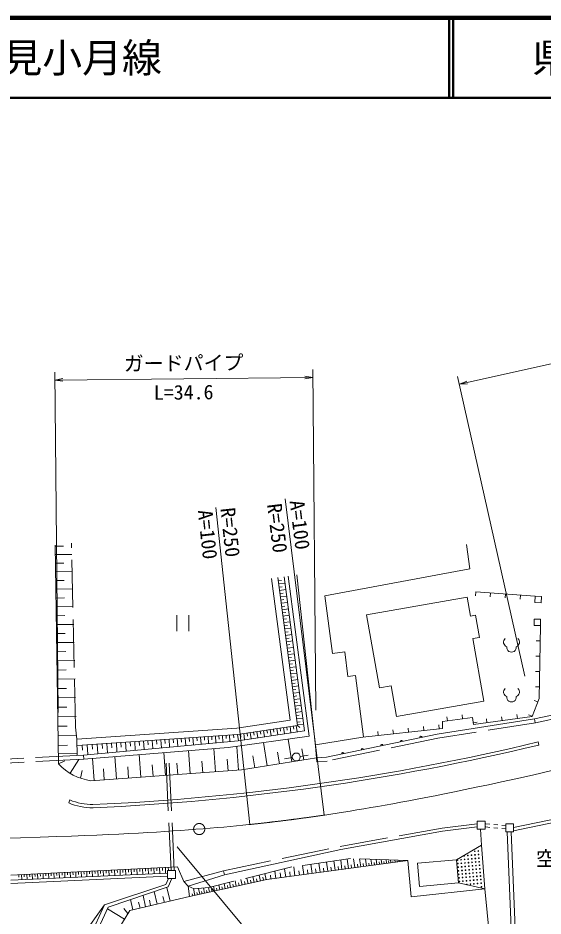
# Model space of a CAD drawing. Units: millimetres, scale not verified. Extents: x 40000 to 680000, y 20000 to 380000.
# Drawn here: x 243696 to 309518, y 267348 to 380000 of the extents above; entities that cross this region are included whole.
import ezdxf
from ezdxf.enums import TextEntityAlignment as Align

# ---------------------------------------------------------------- set-up
doc = ezdxf.new("R2010")
doc.units = ezdxf.units.MM
doc.header["$LTSCALE"] = 1000
doc.linetypes.add('CHAIN', pattern=[18.5, 12, -1.5, 3.5, -1.5])
doc.linetypes.add('DASHED', pattern=[7.5, 6, -1.5])
for name, color, linetype, lineweight in [('M-BGD', 7, 'Continuous', 13), ('M-BMK', 2, 'CHAIN', 13), ('M-STR-HTXT', 7, 'Continuous', 13), ('M-TTL', 2, 'Continuous', 140), ('M-TTL-LINE', 7, 'Continuous', 50)]:
    doc.layers.add(name, color=color, linetype=linetype, lineweight=lineweight)
doc.layers.add('M-TTL-TXT', color=7, linetype='Continuous')
doc.styles.add('ＭＳ ゴシック', font='')
doc.styles.get('ＭＳ ゴシック').set_extended_font_data('MS Gothic')

# ---------------------------------------------------------------- blocks, each defined once
blk = doc.blocks.new('田')
at = {"color": 7, "linetype": 'Continuous', "lineweight": 13}
for p, q in [((-0.75, 2), (-0.75, 0)), ((0.75, 0), (0.75, 2))]:
    blk.add_line(p, q, dxfattribs=at)
blk = doc.blocks.new('園庭')
at = {"color": 7, "linetype": 'Continuous', "lineweight": 13}
for centre, start, end in [((-0.4, 0.4), 131.4195, 251.1424), ((0.4, 0.4), 288.8576, 48.5806), ((0, -0.25), 172.1402, 7.8598)]:
    blk.add_arc(centre, 0.6, start, end, dxfattribs=at)
blk = doc.blocks.new('open_arrow')
at = {"color": 0, "linetype": 'Continuous', "lineweight": -2}
blk.add_lwpolyline([(7.5, 1.25), (0, 0), (7.5, -1.25)], dxfattribs=at)

msp = doc.modelspace()

# ---------------------------------------------------------------- linework, layer by layer
at = {"layer": 'M-BGD'}
for p, q in [((248787, 286449), (248376, 313853)), ((248378, 313744), (249401, 313759)), ((248394, 312678), (250453, 312709)), ((248410, 311600), (249445, 311616)), ((248426, 310522), (250510, 310553)), ((278726, 291264), (276275, 309811)), ((279622, 290591), (277068, 309916)), ((280216, 289913), (277564, 309982)), ((280997, 288671), (278634, 310166)), ((248442, 309432), (249490, 309448)), ((277830, 291937), (275482, 309706)), ((276329, 309402), (276725, 309454)), ((276382, 308999), (277175, 309104)), ((248459, 308341), (250567, 308372)), ((276435, 308596), (276832, 308649)), ((276489, 308193), (277282, 308298)), ((276542, 307790), (276938, 307843)), ((301083, 308013), (301047, 307514)), ((308541, 307472), (301083, 308013)), ((302948, 307878), (302911, 307379)), ((304812, 307742), (304776, 307244)), ((306677, 307607), (306641, 307108)), ((248475, 307238), (249536, 307254)), ((276595, 307387), (277388, 307492)), ((276648, 306984), (277045, 307037)), ((276702, 306582), (277495, 306686)), ((308542, 307472), (308484, 306674)), ((308484, 306674), (309282, 306616)), ((309339, 307414), (308542, 307472)), ((309282, 306616), (309339, 307414)), ((248492, 306135), (250626, 306167)), ((276755, 306179), (277151, 306231)), ((276808, 305776), (277601, 305880)), ((276861, 305373), (277258, 305425)), ((248509, 305019), (249582, 305036)), ((276915, 304970), (277708, 305075)), ((276968, 304567), (277364, 304619)), ((277021, 304164), (277814, 304269)), ((309191, 304600), (308391, 304600)), ((308391, 304600), (308391, 303800)), ((309191, 303800), (309191, 304600)), ((248525, 303903), (250685, 303935)), ((277074, 303761), (277471, 303813)), ((277128, 303358), (277921, 303463)), ((308391, 303800), (309191, 303800)), ((309191, 303800), (309030, 294617)), ((248542, 302775), (249628, 302791)), ((277181, 302955), (277577, 303008)), ((277234, 302552), (278027, 302657)), ((277287, 302149), (277684, 302202)), ((248559, 301645), (250744, 301678)), ((277341, 301746), (278134, 301851)), ((277394, 301344), (277790, 301396)), ((277447, 300941), (278240, 301045)), ((309157, 301877), (308657, 301886)), ((248576, 300504), (249675, 300521)), ((277500, 300538), (277897, 300590)), ((277554, 300135), (278347, 300240)), ((277607, 299732), (278003, 299784)), ((309123, 299954), (308624, 299963)), ((248593, 299362), (250805, 299395)), ((277660, 299329), (278453, 299434)), ((277713, 298926), (278110, 298978)), ((277767, 298523), (278560, 298628)), ((248611, 298207), (249723, 298224)), ((277820, 298120), (278216, 298173)), ((277873, 297717), (278666, 297822)), ((309090, 298031), (308590, 298040)), ((248628, 297052), (250866, 297085)), ((277926, 297314), (278323, 297367)), ((277980, 296911), (278773, 297016)), ((278033, 296509), (278429, 296561)), ((248646, 295884), (249771, 295901)), ((278086, 296106), (278879, 296210)), ((278139, 295703), (278536, 295755)), ((278193, 295300), (278986, 295405)), ((309056, 296108), (308556, 296117)), ((248663, 294715), (250928, 294749)), ((278246, 294897), (278642, 294949)), ((278299, 294494), (279092, 294599)), ((278352, 294091), (278749, 294143)), ((309030, 294617), (308148, 292371)), ((308872, 294215), (308407, 294398)), ((248681, 293534), (249820, 293551)), ((278405, 293688), (279199, 293793)), ((278459, 293285), (278855, 293338)), ((278512, 292882), (279305, 292987)), ((248699, 292351), (250990, 292385)), ((277830, 291937), (271135, 290923)), ((278565, 292479), (278962, 292532)), ((278618, 292076), (279412, 292181)), ((308464, 292093), (296253, 290168)), ((300689, 292251), (296920, 291770)), ((296920, 291770), (296920, 290888)), ((297529, 291848), (297466, 292344)), ((299437, 292091), (299374, 292587)), ((300810, 291369), (300689, 292251)), ((308148, 292371), (300810, 291369)), ((302488, 291598), (302420, 292094)), ((304393, 291859), (304326, 292354)), ((306299, 292119), (306231, 292614)), ((308169, 292425), (307704, 292607)), ((308464, 292093), (308542, 291599)), ((248717, 291156), (249869, 291173)), ((271135, 290923), (251092, 289524)), ((278726, 291264), (271223, 290127)), ((274897, 290684), (274957, 290288)), ((275311, 290747), (275431, 289956)), ((275726, 290809), (275786, 290414)), ((276141, 290872), (276261, 290081)), ((276555, 290935), (276615, 290540)), ((276970, 290998), (277090, 290207)), ((277385, 291061), (277445, 290665)), ((277799, 291124), (277919, 290333)), ((278214, 291187), (278274, 290791)), ((278570, 291241), (278690, 290450)), ((278672, 291673), (279068, 291726)), ((278719, 291317), (279512, 291421)), ((278726, 291264), (279024, 291002)), ((296920, 290888), (286935, 289805)), ((290759, 290220), (290705, 290717)), ((292671, 290427), (292617, 290924)), ((294583, 290634), (294530, 291131)), ((296496, 290842), (296442, 291339)), ((300779, 291596), (301274, 291664)), ((248734, 289960), (251053, 289994)), ((251108, 287484), (251092, 289524)), ((271223, 290127), (251098, 288723)), ((262640, 289528), (262709, 288545)), ((263151, 289564), (263185, 289078)), ((263661, 289599), (263728, 288638)), ((264160, 289634), (264194, 289159)), ((264659, 289669), (264724, 288729)), ((265148, 289703), (265180, 289238)), ((265636, 289737), (265700, 288818)), ((266114, 289770), (266146, 289316)), ((266591, 289804), (266654, 288906)), ((267059, 289836), (267090, 289392)), ((267526, 289869), (267588, 288991)), ((267984, 289901), (268015, 289467)), ((268441, 289933), (268501, 289074)), ((268889, 289964), (268919, 289540)), ((269336, 289995), (269395, 289156)), ((269775, 290026), (269804, 289611)), ((280216, 289913), (270030, 288509)), ((270212, 290056), (270269, 289236)), ((270713, 290091), (270742, 289686)), ((271223, 290127), (271343, 289336)), ((279622, 290591), (271320, 289332)), ((271579, 290181), (271639, 289785)), ((271994, 290244), (272114, 289453)), ((272409, 290307), (272469, 289911)), ((272823, 290369), (272943, 289578)), ((273238, 290432), (273298, 290037)), ((273653, 290495), (273773, 289704)), ((274067, 290558), (274127, 290163)), ((274482, 290621), (274602, 289830)), ((278010, 286683), (277552, 289546)), ((286935, 289805), (280982, 288806)), ((296253, 290168), (282379, 287281)), ((288847, 290012), (288793, 290509)), ((248753, 288751), (249919, 288768)), ((251751, 288768), (251794, 288159)), ((271320, 289332), (251904, 287524)), ((270030, 288509), (251945, 287026)), ((252385, 288813), (252469, 287608)), ((253006, 288856), (253048, 288261)), ((253626, 288899), (253709, 287722)), ((254234, 288942), (254275, 288359)), ((254841, 288984), (254921, 287832)), ((255436, 289026), (255476, 288456)), ((256029, 289067), (256108, 287941)), ((256611, 289108), (256650, 288551)), ((257192, 289148), (257269, 288047)), ((257762, 289188), (257800, 288644)), ((258330, 289227), (258405, 288151)), ((258887, 289266), (258924, 288734)), ((259443, 289305), (259516, 288253)), ((259988, 289343), (260024, 288823)), ((260532, 289381), (260604, 288352)), ((261066, 289418), (261101, 288910)), ((261598, 289455), (261668, 288450)), ((262120, 289492), (262154, 288995)), ((271360, 285650), (271148, 288588)), ((274943, 286191), (274473, 289122)), ((280997, 288671), (281155, 286683)), ((308918, 289185), (309012, 288796)), ((248768, 287695), (251101, 287730)), ((251904, 287524), (251945, 287026)), ((256034, 284544), (255832, 287345)), ((259091, 284764), (258886, 287595)), ((262177, 284987), (261971, 287848)), ((265294, 285212), (265086, 288104)), ((268443, 285440), (268232, 288362)), ((273377, 285940), (273139, 287423)), ((276478, 286438), (276246, 287886)), ((279079, 287377), (280067, 287533)), ((279513, 286924), (279286, 288339)), ((282379, 287281), (281115, 287181)), ((248787, 286449), (249552, 286811)), ((250234, 285261), (251311, 286993)), ((253260, 284344), (253059, 287129)), ((260633, 284876), (260530, 286299)), ((263735, 285100), (263631, 286538)), ((266868, 285326), (266763, 286779)), ((270031, 285554), (269925, 287023)), ((281115, 287181), (271735, 285677)), ((278092, 287221), (277104, 287064)), ((251546, 284635), (251751, 285594)), ((271735, 285677), (252847, 284314)), ((254520, 284435), (254419, 285827)), ((257562, 284654), (257460, 286062)), ((250201, 281904), (250051, 281534)), ((305835, 278025), (317528, 280519)), ((296926, 277983), (301246, 278518)), ((302246, 279246), (301246, 279246)), ((301246, 279246), (301246, 278246)), ((302246, 278246), (302246, 279246)), ((302246, 278938), (302348, 278928)), ((302246, 278536), (302348, 278525)), ((302348, 278928), (302846, 278876)), ((302348, 278525), (302846, 278474)), ((303343, 278824), (303840, 278772)), ((303343, 278422), (303840, 278370)), ((304337, 278720), (304835, 278668)), ((304337, 278318), (304835, 278266)), ((305835, 278905), (304835, 278905)), ((304835, 278905), (304835, 277905)), ((305835, 277905), (305835, 278905)), ((284174, 275697), (296926, 277983)), ((301246, 278246), (302246, 278246)), ((301821, 276238), (301679, 278246)), ((304835, 277905), (305835, 277905)), ((305698, 261492), (305008, 277905)), ((306198, 261513), (305508, 277905)), ((298686, 274395), (301821, 276238)), ((269606, 272505), (284174, 275697)), ((274901, 271923), (292585, 274329)), ((280578, 272695), (280421, 273847)), ((281581, 272832), (281423, 273989)), ((282536, 272962), (282377, 274125)), ((283445, 273085), (283286, 274254)), ((284310, 273203), (284151, 274377)), ((285134, 273315), (284974, 274494)), ((285528, 273369), (285475, 273754)), ((285919, 273422), (285767, 274537)), ((286293, 273473), (286244, 273839)), ((286666, 273523), (286531, 274514)), ((287022, 273572), (286975, 273920)), ((287377, 273620), (287259, 274492)), ((287717, 273666), (287672, 273997)), ((288054, 273712), (287951, 274470)), ((288378, 273756), (288335, 274070)), ((288699, 273800), (288611, 274450)), ((289007, 273842), (288966, 274140)), ((289313, 273884), (289238, 274431)), ((289606, 273923), (289567, 274206)), ((289897, 273963), (289836, 274413)), ((290176, 274001), (290140, 274270)), ((290454, 274039), (290405, 274395)), ((290719, 274075), (290702, 274202)), ((290984, 274111), (290947, 274379)), ((291237, 274145), (291220, 274266)), ((291488, 274180), (291463, 274363)), ((291729, 274212), (291713, 274327)), ((292585, 274329), (292986, 269757)), ((242793, 272491), (263713, 273502)), ((242808, 271843), (262429, 272739)), ((245484, 272621), (245515, 271967)), ((245821, 272637), (245837, 272310)), ((246158, 272654), (246190, 271997)), ((246497, 272670), (246512, 272341)), ((246835, 272686), (246867, 272028)), ((247174, 272703), (247190, 272373)), ((247513, 272719), (247545, 272059)), ((247853, 272736), (247869, 272405)), ((248193, 272752), (248225, 272090)), ((248534, 272768), (248550, 272437)), ((248875, 272785), (248907, 272122)), ((249216, 272801), (249232, 272469)), ((249558, 272818), (249590, 272153)), ((249901, 272834), (249917, 272501)), ((250244, 272851), (250276, 272184)), ((250587, 272868), (250603, 272534)), ((250931, 272884), (250963, 272215)), ((251275, 272901), (251291, 272566)), ((251620, 272918), (251652, 272247)), ((251965, 272934), (251981, 272598)), ((252310, 272951), (252343, 272279)), ((252656, 272968), (252673, 272631)), ((253003, 272984), (253035, 272310)), ((253350, 273001), (253366, 272664)), ((253697, 273018), (253730, 272342)), ((254045, 273035), (254061, 272696)), ((254393, 273052), (254426, 272374)), ((254742, 273068), (254758, 272729)), ((255091, 273085), (255124, 272406)), ((255441, 273102), (255457, 272762)), ((255791, 273119), (255824, 272438)), ((256141, 273136), (256158, 272795)), ((256492, 273153), (256525, 272470)), ((256844, 273170), (256860, 272828)), ((257196, 273187), (257229, 272502)), ((257548, 273204), (257565, 272861)), ((257901, 273221), (257934, 272534)), ((258254, 273238), (258271, 272894)), ((258608, 273255), (258641, 272566)), ((258962, 273272), (258979, 272927)), ((259317, 273289), (259350, 272599)), ((259672, 273307), (259689, 272961)), ((260028, 273324), (260061, 272631)), ((260384, 273341), (260401, 272994)), ((260740, 273358), (260774, 272664)), ((261097, 273375), (261114, 273028)), ((261455, 273393), (261488, 272696)), ((261813, 273410), (261830, 273061)), ((262171, 273427), (262205, 272729)), ((263429, 273051), (262429, 273051)), ((262429, 273051), (262429, 272051)), ((262530, 273445), (262547, 273095)), ((263429, 272051), (263429, 273051)), ((263713, 273502), (264475, 271677)), ((269468, 273021), (269606, 272505)), ((274830, 271907), (274663, 272669)), ((276036, 272077), (275913, 272986)), ((276648, 272160), (276565, 272769)), ((277257, 272243), (277115, 273282)), ((277839, 272323), (277760, 272901)), ((278418, 272401), (278264, 273540)), ((278973, 272477), (278898, 273027)), ((279525, 272552), (279369, 273697)), ((280053, 272624), (279981, 273147)), ((281081, 272764), (281013, 273261)), ((282059, 272897), (281995, 273369)), ((282991, 273024), (282930, 273473)), ((283879, 273144), (283820, 273571)), ((284723, 273259), (284668, 273665)), ((242817, 271443), (262429, 272339)), ((243805, 272540), (243821, 272215)), ((244140, 272556), (244171, 271905)), ((244475, 272572), (244491, 272246)), ((244811, 272589), (244842, 271936)), ((245147, 272605), (245163, 272278)), ((262220, 271321), (262561, 272051)), ((262429, 272051), (263429, 272051)), ((262509, 270996), (263003, 272051)), ((264475, 271677), (265047, 271076)), ((265047, 271076), (269606, 272505)), ((265217, 269798), (274901, 271923)), ((270358, 270926), (270214, 271583)), ((271065, 271081), (270917, 271756)), ((271428, 271161), (271353, 271503)), ((271791, 271240), (271639, 271934)), ((272162, 271322), (272085, 271673)), ((272535, 271404), (272379, 272116)), ((272916, 271487), (272837, 271848)), ((273299, 271571), (273138, 272303)), ((273690, 271657), (273608, 272028)), ((274082, 271743), (273917, 272495)), ((274483, 271831), (274400, 272212)), ((275397, 271990), (275337, 272476)), ((298941, 271497), (302210, 270760)), ((254560, 268755), (262220, 271321)), ((255022, 268464), (262509, 270996)), ((261150, 268851), (260786, 270414)), ((262757, 269225), (262357, 270945)), ((265217, 269798), (265047, 271076)), ((265886, 269944), (265702, 270783)), ((266477, 270074), (266318, 270798)), ((266780, 270140), (266718, 270424)), ((267083, 270207), (266938, 270867)), ((267394, 270275), (267330, 270566)), ((267705, 270344), (267575, 270937)), ((268024, 270413), (267958, 270713)), ((268343, 270484), (268210, 271090)), ((268670, 270555), (268603, 270863)), ((268998, 270627), (268861, 271250)), ((269333, 270701), (269264, 271017)), ((269669, 270775), (269529, 271415)), ((270014, 270850), (269942, 271174)), ((270712, 271003), (270638, 271336)), ((292986, 269757), (302210, 270760)), ((302210, 270760), (303172, 261096)), ((257718, 268053), (265217, 269798)), ((258095, 268141), (257801, 269404)), ((259702, 268515), (259372, 269935)), ((260329, 268660), (260175, 269323)), ((262050, 269061), (261876, 269807)), ((265598, 269881), (265539, 270149)), ((266181, 270009), (266121, 270285)), ((249588, 261898), (254560, 268755)), ((251573, 262289), (254560, 268755)), ((251894, 261767), (255022, 268464)), ((257041, 266956), (254927, 268262)), ((257475, 267658), (256974, 268284)), ((258996, 268350), (258822, 269097)), ((253187, 260715), (257718, 268053))]:
    msp.add_line(p, q, dxfattribs=at)
at = {"layer": 'M-BGD', "linetype": 'DASHED'}
for p, q in [((250924, 291043), (250403, 314121)), ((313140, 293096), (308464, 292093)), ((313281, 292615), (308555, 291601)), ((251092, 289524), (250924, 291043)), ((308555, 291601), (296343, 289676)), ((296343, 289676), (282450, 286785)), ((251904, 287524), (242163, 287031)), ((262895, 273051), (262198, 287867)), ((263296, 273051), (262596, 287899)), ((251945, 287026), (242163, 286530)), ((282450, 286785), (281155, 286683)), ((305835, 278434), (317474, 280917)), ((284096, 276090), (296866, 278379)), ((296866, 278379), (301246, 278921)), ((269468, 273021), (284096, 276090)), ((302210, 270760), (301821, 276238)), ((285367, 274549), (278029, 273507)), ((292585, 274329), (285367, 274549)), ((264475, 271677), (269468, 273021)), ((278029, 273507), (267603, 270940)), ((265799, 270740), (265047, 271076)), ((267603, 270940), (265799, 270740))]:
    msp.add_line(p, q, dxfattribs=at)
at = {"layer": 'M-BGD'}
msp.add_lwpolyline([(299934, 313955), (300329, 310902), (282169, 307499), (283115, 300274), (284652, 300473), (285051, 297388), (286015, 297512), (287011, 289813)], dxfattribs=at)
for points in [[(287392, 305146), (289008, 295961), (290460, 296216), (291139, 292359), (302110, 294289), (300728, 302144), (301538, 302287), (301047, 305074), (300424, 304964), (300002, 307365)], [(293788, 273963), (294044, 271065), (298941, 271497), (298686, 274395)]]:
    msp.add_lwpolyline(points, close=True, dxfattribs=at)
for centre, radius in [((278585, 287299), 500), ((299648, 274902), 45), ((300096, 274941), 45), ((300545, 274981), 45), ((300953, 275468), 45), ((300993, 275020), 45), ((301402, 275508), 45), ((301441, 275060), 45), ((298791, 274374), 45), ((298831, 273926), 45), ((299239, 274414), 45), ((299279, 273966), 45), ((299688, 274453), 45), ((299727, 274005), 45), ((300136, 274493), 45), ((300175, 274045), 45), ((300584, 274532), 45), ((300624, 274084), 45), ((301032, 274572), 45), ((301072, 274124), 45), ((301481, 274612), 45), ((301520, 274163), 45), ((301560, 273715), 45), ((298870, 273478), 45), ((298910, 273029), 45), ((298949, 272581), 45), ((299318, 273517), 45), ((299358, 273069), 45), ((299398, 272621), 45), ((299767, 273557), 45), ((299806, 273109), 45), ((299846, 272660), 45), ((300215, 273596), 45), ((300255, 273148), 45), ((300294, 272700), 45), ((300663, 273636), 45), ((300703, 273188), 45), ((300742, 272739), 45), ((301112, 273675), 45), ((301151, 273227), 45), ((301191, 272779), 45), ((301599, 273267), 45), ((301639, 272818), 45), ((298989, 272133), 45), ((299028, 271685), 45), ((299437, 272172), 45), ((299477, 271724), 45), ((299885, 272212), 45), ((299925, 271764), 45), ((300334, 272252), 45), ((300373, 271803), 45), ((300782, 272291), 45), ((300821, 271843), 45), ((301230, 272331), 45), ((301270, 271882), 45), ((301678, 272370), 45), ((301718, 271922), 45), ((301758, 271474), 45), ((299964, 271316), 45), ((300413, 271355), 45), ((300861, 271395), 45), ((301309, 271434), 45), ((301797, 271025), 45)]:
    msp.add_circle(centre, radius, dxfattribs=at)
for centre, radius, start, end in [((294211, 289743), 150, 11.75506, 191.75506), ((240080, 575937), 294899, 272.5305, 283.49902), ((240080, 575937), 295299, 272.52847, 283.49902), ((289316, 288725), 150, 11.75506, 191.75506), ((291764, 289234), 150, 11.75506, 191.75506), ((284421, 287706), 150, 11.75506, 191.75506), ((286868, 288216), 150, 11.75506, 191.75506), ((253836, 291121), 6878, 222.78142, 261.74337), ((253171, 289231), 7905, 247.93575, 269.4921), ((253171, 289231), 8305, 247.93575, 269.56616)]:
    msp.add_arc(centre, radius, start, end, dxfattribs=at)
at = {"layer": 'M-BMK'}
for points in [[(310626, 285583), (308185, 285033), (306126, 284576), (304310, 284178), (302668, 283824), (301156, 283503), (299748, 283209), (298426, 282936), (297173, 282682), (295982, 282444), (294842, 282220), (293749, 282009), (292696, 281809), (291680, 281619), (290697, 281438), (289743, 281266), (288816, 281102), (287914, 280945), (287036, 280795), (286178, 280651), (285341, 280513), (284521, 280380), (283719, 280253), (282933, 280131), (282163, 280014), (282105, 280005)], [(240772, 277088), (243998, 277172), (246474, 277244), (248561, 277310), (250399, 277375), (252061, 277438), (253589, 277502), (255011, 277565), (256346, 277628), (257609, 277692), (258810, 277756), (259957, 277821), (261057, 277887), (262116, 277953), (263137, 278021), (264124, 278089), (265081, 278158), (266010, 278227), (266913, 278298), (267792, 278370), (268650, 278442), (269487, 278515), (270305, 278589), (271105, 278664), (271889, 278740), (272656, 278817), (272714, 278823)]]:
    msp.add_lwpolyline(points, dxfattribs=at)
msp.add_circle((266416, 278259), 700, dxfattribs=at)
msp.add_arc((246187, 527411), 250000, 276.09111, 278.26037, dxfattribs=at)
at = {"layer": 'M-STR-HTXT'}
for p, q in [((299033, 334054), (344010, 344142)), ((281057, 293181), (280640, 335902)), ((248722, 292865), (248305, 335586)), ((248315, 334586), (280650, 334902)), ((307242, 297456), (298814, 335029)), ((282088, 280003), (277178, 319701)), ((272775, 278829), (268521, 318602))]:
    msp.add_line(p, q, dxfattribs=at)
msp.add_lwpolyline([(263672, 276034), (275283, 262063), (295376, 262063)], dxfattribs=at)
at = {"layer": 'M-TTL'}
msp.add_line((680000, 380000), (40000, 380000), dxfattribs=at)
at = {"layer": 'M-TTL-LINE'}
for p, q in [((297750, 380000), (297750, 370000)), ((298250, 380000), (298250, 370000)), ((40000, 370000), (680000, 370000))]:
    msp.add_line(p, q, dxfattribs=at)

# ---------------------------------------------------------------- block references
at = {"layer": 'M-BGD', "xscale": 1000, "yscale": 1000}
for name, p in [('田', (264345, 303068)), ('園庭', (305568, 301304)), ('園庭', (305568, 295048))]:
    msp.add_blockref(name, p, dxfattribs=at)
at = {"layer": 'M-STR-HTXT', "xscale": 133, "yscale": 133}
for p, rotation in [((248315, 334586), 0.6), ((280650, 334902), 180.6), ((299033, 334054), 12.6)]:
    msp.add_blockref('open_arrow', p, dxfattribs=dict(at, rotation=rotation))
at = {"layer": 'M-STR-HTXT', "rotation": 309.7}
msp.add_blockref('open_arrow', (263672, 276034), dxfattribs=at)

# ---------------------------------------------------------------- texts
at = {"layer": 'M-BGD', "style": 'ＭＳ ゴシック'}
msp.add_text('空地', height=1833, dxfattribs=at).set_placement((311138, 273093), align=Align.BOTTOM_CENTER)
at = {"layer": 'M-STR-HTXT', "style": 'ＭＳ ゴシック'}
for s, p in [('ガードパイプ', (264477, 335244)), ('L=34.6', (264477, 331584))]:
    msp.add_text(s, height=1833, rotation=0.559, dxfattribs=at).set_placement(p, align=Align.BOTTOM_CENTER)
for s, rotation, p in [('R=250', 277.079, (274376, 318920)), ('A=100', 277.051, (277191, 319329)), ('A=100', 276.105, (265692, 318155)), ('R=250', 276.005, (268533, 318431))]:
    msp.add_text(s, height=1833, rotation=rotation, dxfattribs=at).set_placement(p, align=Align.BOTTOM_LEFT)
at = {"layer": 'M-TTL-TXT', "style": 'ＭＳ ゴシック'}
msp.add_text('一般県道七見小月線', height=3666, dxfattribs=at).set_placement((216734, 375000), align=Align.MIDDLE_LEFT)
msp.add_text('県\u3000名', height=3666, dxfattribs=at).set_placement((315625, 375000), align=Align.MIDDLE_CENTER)

doc.saveas('drawing.dxf')
